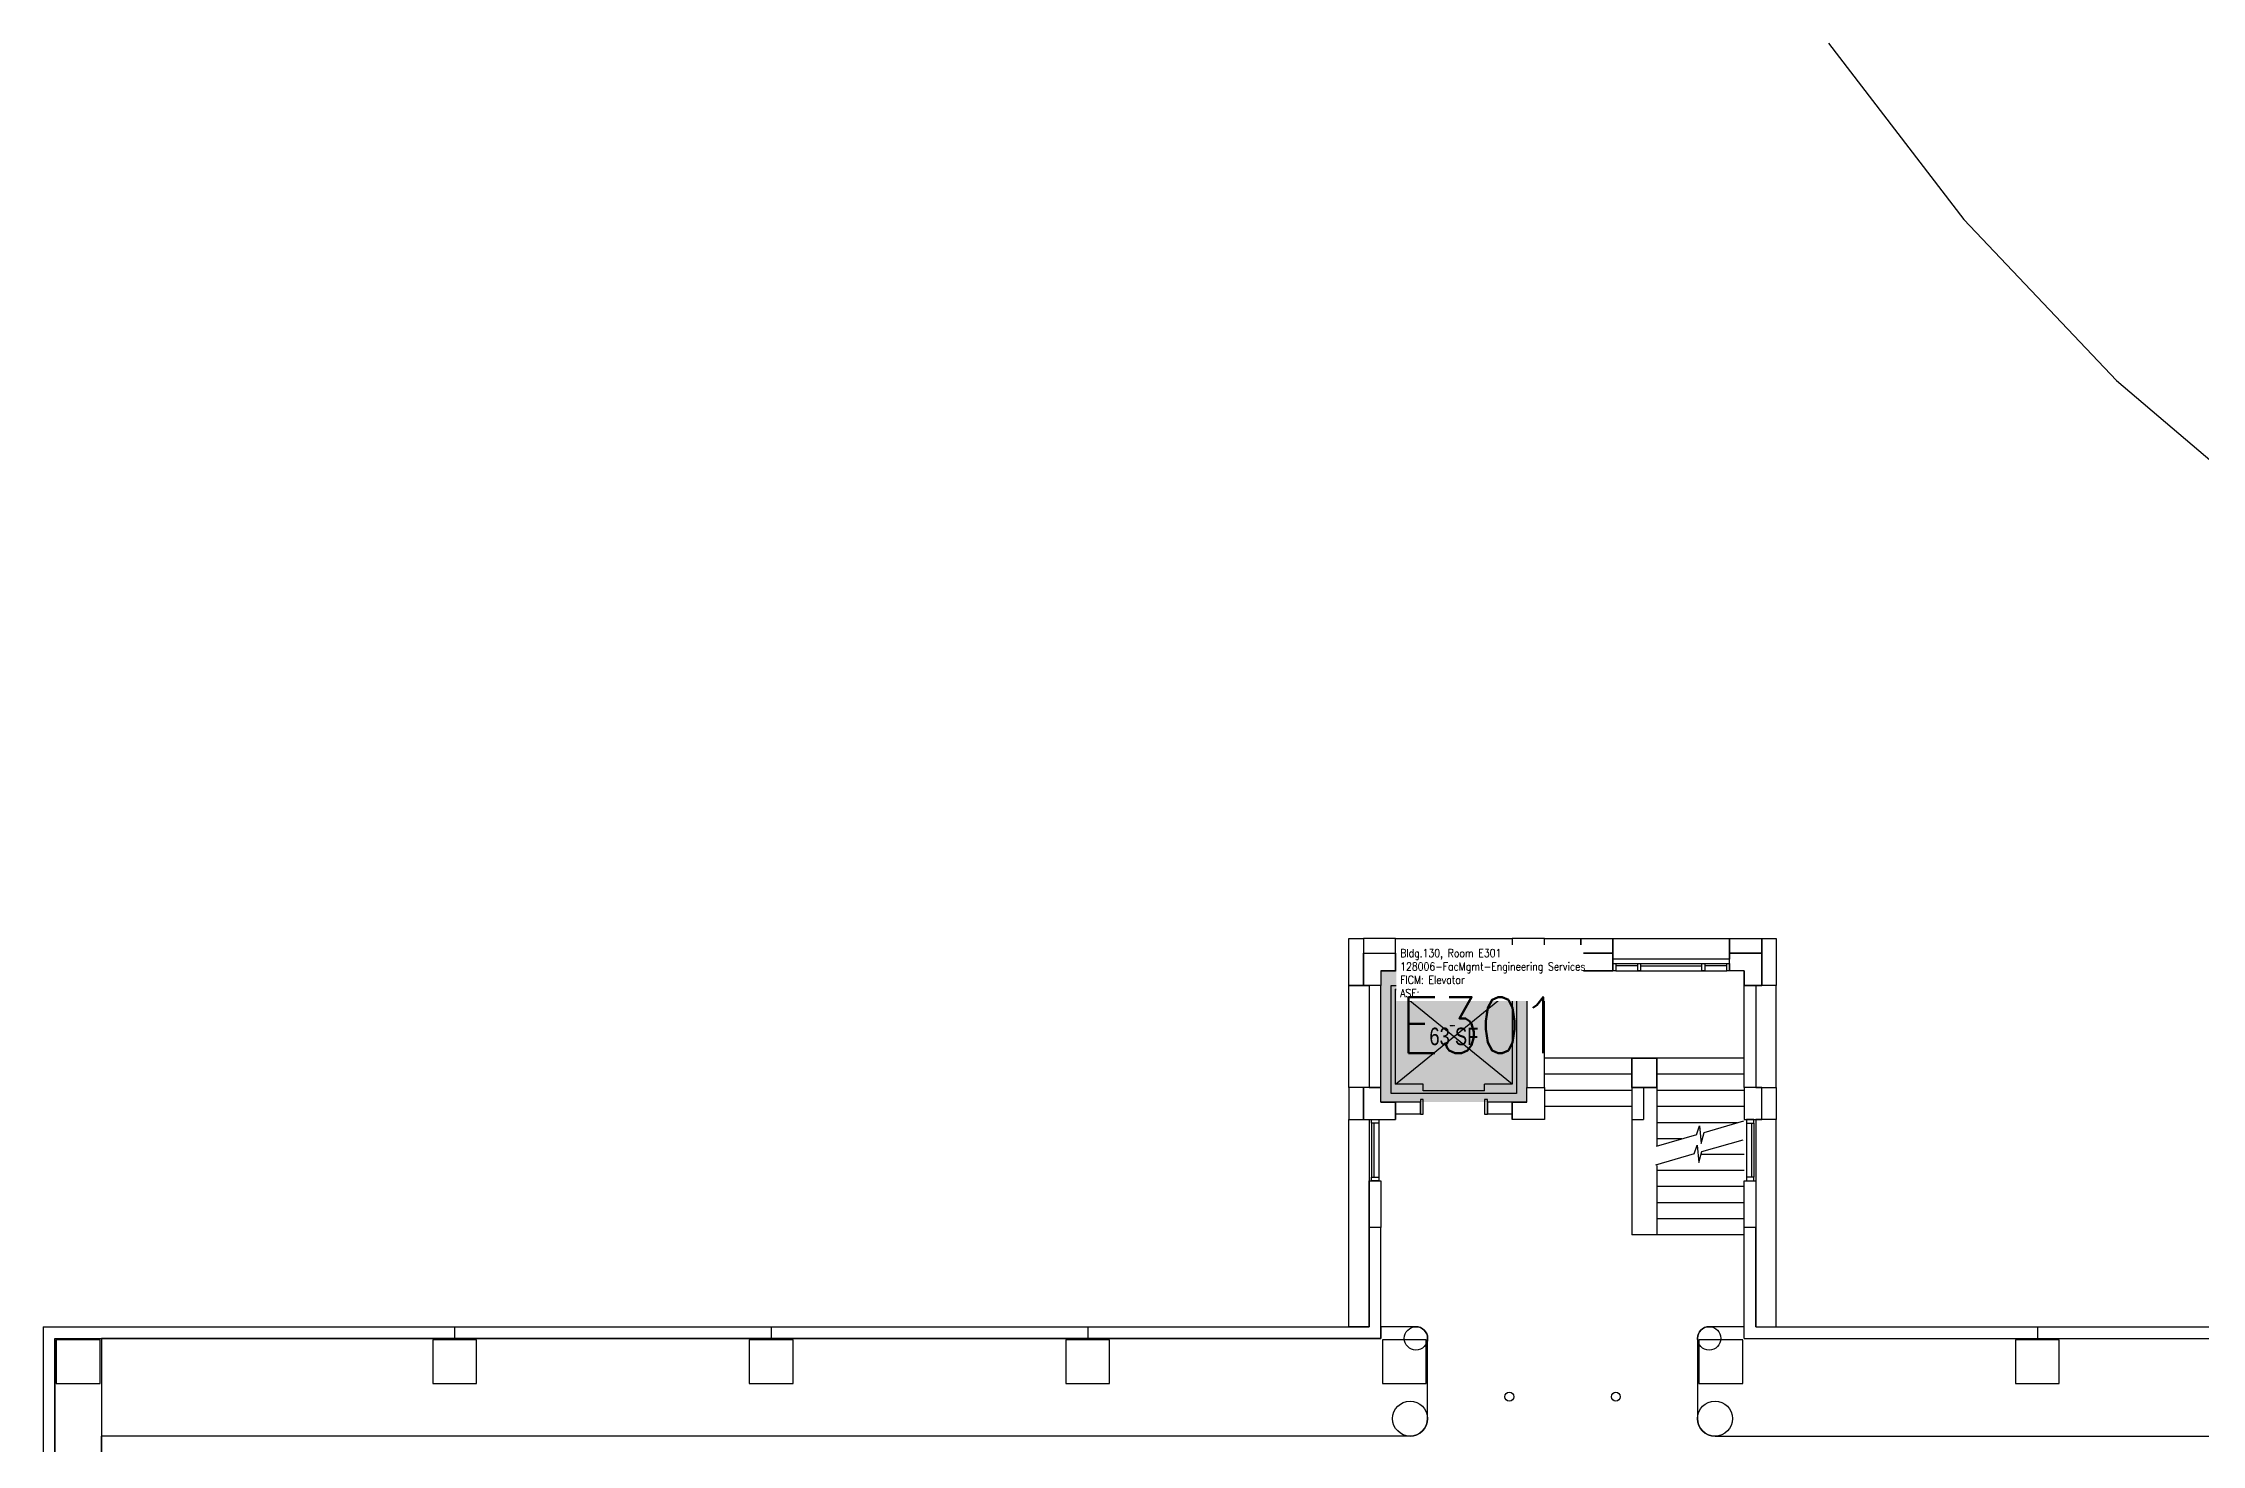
# Model space of a CAD drawing. Header units: inches. Extents: x -24 to 4326, y -24 to 4285.
# Drawn here: x 192 to 1672, y 3267 to 4228 of the extents above; entities that cross this region are included whole.
import ezdxf
from ezdxf.enums import TextEntityAlignment as Align

# ---------------------------------------------------------------- set-up
doc = ezdxf.new("R2010")
doc.units = ezdxf.units.IN
doc.header["$LTSCALE"] = 10
doc.header["$MEASUREMENT"] = 0
doc.layers.get('0').update_dxf_attribs({"linetype": 'CONTINUOUS'})
for name, color, linetype in [('A-COLS', 5, 'CONTINUOUS'), ('A-FLOR', 3, 'CONTINUOUS'), ('A-GLAZ', 1, 'CONTINUOUS'), ('A-GLAZ-SILL', 2, 'CONTINUOUS'), ('A-IDEN-RNUM', 7, 'CONTINUOUS'), ('A-IDEN-SNUM', 4, 'CONTINUOUS'), ('A-IDEN-VNUM', 4, 'CONTINUOUS'), ('A-SITE', 3, 'CONTINUOUS'), ('A-WALL', 5, 'CONTINUOUS'), ('AREA-TEXT', 3, 'CONTINUOUS'), ('Rooms-Category-Color', 7, 'CONTINUOUS'), ('Rooms-College-Color', 7, 'CONTINUOUS'), ('Rooms-Department-Color', 7, 'CONTINUOUS'), ('Rooms-Division-Color', 7, 'CONTINUOUS'), ('Rooms-Information', 7, 'CONTINUOUS')]:
    doc.layers.add(name, color=color, linetype=linetype)
doc.styles.add('AREA', font='arial.ttf', dxfattribs={"width": 0.75, "height": 24})
doc.styles.add('ROOMSNUMBER', font='txt.shx', dxfattribs={"height": 0.03})
doc.styles.add('ROOMVNUMBER', font='simplex.shx', dxfattribs={"width": 0.85})

# ---------------------------------------------------------------- blocks, each defined once
blk = doc.blocks.new('UNITSQUARE')
for p, q in [((1, 1), (0, 1)), ((0, 1), (0, 0)), ((1, 0), (1, 1)), ((0, 0), (1, 0))]:
    blk.add_line(p, q)

msp = doc.modelspace()

# ---------------------------------------------------------------- hatches: boundary and pattern name
at = {"layer": 'Rooms-Category-Color', "true_color": 0xadadad}
msp.add_hatch(color=253, dxfattribs=at).paths.add_polyline_path([(1209, 3502), (1109, 3502), (1109, 3592), (1209, 3592)])
at = {"layer": 'Rooms-College-Color', "true_color": 0xadadad}
msp.add_hatch(color=253, dxfattribs=at).paths.add_polyline_path([(1209, 3502), (1109, 3502), (1109, 3592), (1209, 3592)])
at = {"layer": 'Rooms-Department-Color', "true_color": 0xacacac}
msp.add_hatch(color=253, dxfattribs=at).paths.add_polyline_path([(1209, 3502), (1109, 3502), (1109, 3592), (1209, 3592)])
at = {"layer": 'Rooms-Division-Color', "true_color": 0xadadad}
msp.add_hatch(color=253, dxfattribs=at).paths.add_polyline_path([(1209, 3502), (1109, 3502), (1109, 3592), (1209, 3592)])

# ---------------------------------------------------------------- linework, layer by layer
at = {"layer": 'A-COLS'}
for p, q in [((1097, 3582, 0.5), (1097, 3604, 0.5)), ((1097, 3604, 0.5), (1119, 3604, 0.5)), ((1119, 3604, 0.5), (1119, 3592, 0.5)), ((1199, 3592, 0.5), (1199, 3604, 0.5)), ((1199, 3604, 0.5), (1221, 3604, 0.5)), ((1221, 3604, 0.5), (1221, 3582, 0.5)), ((1246, 3604, 0.5), (1268, 3604, 0.5)), ((1246, 3592, 0.5), (1246, 3604, 0.5)), ((1268, 3604, 0.5), (1268, 3592, 0.5)), ((1348, 3592, 0.5), (1348, 3604, 0.5)), ((1348, 3604, 0.5), (1370, 3604, 0.5)), ((1370, 3604, 0.5), (1370, 3582, 0.5)), ((1109, 3582, 0.5), (1097, 3582, 0.5)), ((1109, 3592, 0.5), (1109, 3582, 0.5)), ((1119, 3592, 0.5), (1109, 3592, 0.5)), ((1209, 3592, 0.5), (1199, 3592, 0.5)), ((1209, 3582, 0.5), (1209, 3592, 0.5)), ((1221, 3582, 0.5), (1209, 3582, 0.5)), ((1268, 3592, 0.5), (1246, 3592, 0.5)), ((1358, 3592, 0.5), (1348, 3592, 0.5)), ((1358, 3582, 0.5), (1358, 3592, 0.5)), ((1370, 3582, 0.5), (1358, 3582, 0.5)), ((1298, 3532, 0.5), (1281, 3532, 0.5)), ((1281, 3532, 0.5), (1281, 3512, 0.5)), ((1281, 3532, 0.5), (1298, 3532, 0.5)), ((1281, 3512, 0.5), (1281, 3532, 0.5)), ((1298, 3512, 0.5), (1298, 3532, 0.5)), ((1298, 3532, 0.5), (1298, 3512, 0.5)), ((1109, 3512, 0.5), (1097, 3512, 0.5)), ((1097, 3512, 0.5), (1097, 3490, 0.5)), ((1109, 3502, 0.5), (1109, 3512, 0.5)), ((1209, 3512, 0.5), (1221, 3512, 0.5)), ((1209, 3502, 0.5), (1209, 3512, 0.5)), ((1221, 3512, 0.5), (1221, 3490, 0.5)), ((1281, 3512, 0.5), (1298, 3512, 0.5)), ((1298, 3512, 0.5), (1281, 3512, 0.5)), ((1370, 3512, 0.5), (1358, 3512, 0.5)), ((1358, 3512, 0.5), (1358, 3490, 0.5)), ((1370, 3490, 0.5), (1370, 3512, 0.5)), ((1119, 3502, 0.5), (1109, 3502, 0.5)), ((1119, 3490, 0.5), (1119, 3502, 0.5)), ((1199, 3490, 0.5), (1199, 3502, 0.5)), ((1199, 3502, 0.5), (1209, 3502, 0.5)), ((1097, 3490, 0.5), (1119, 3490, 0.5)), ((1221, 3490, 0.5), (1199, 3490, 0.5)), ((1358, 3490, 0.5), (1370, 3490, 0.5)), ((231, 3339, 0.5), (201, 3339, 0.5)), ((201, 3339, 0.5), (201, 3309, 0.5)), ((231, 3339, 0.5), (201, 3339, 0.5)), ((201, 3339, 0.5), (201, 3309, 0.5)), ((231, 3309, 0.5), (231, 3339, 0.5)), ((231, 3309, 0.5), (231, 3339, 0.5)), ((489, 3339, 0.5), (459, 3339, 0.5)), ((459, 3339, 0.5), (459, 3309, 0.5)), ((489, 3339, 0.5), (459, 3339, 0.5)), ((459, 3339, 0.5), (459, 3309, 0.5)), ((489, 3309, 0.5), (489, 3339, 0.5)), ((489, 3309, 0.5), (489, 3339, 0.5)), ((706, 3339, 0.5), (676, 3339, 0.5)), ((676, 3339, 0.5), (676, 3309, 0.5)), ((706, 3339, 0.5), (676, 3339, 0.5)), ((676, 3339, 0.5), (676, 3309, 0.5)), ((706, 3309, 0.5), (706, 3339, 0.5)), ((706, 3309, 0.5), (706, 3339, 0.5)), ((923, 3339, 0.5), (893, 3339, 0.5)), ((893, 3339, 0.5), (893, 3309, 0.5)), ((923, 3339, 0.5), (893, 3339, 0.5)), ((893, 3339, 0.5), (893, 3309, 0.5)), ((923, 3309, 0.5), (923, 3339, 0.5)), ((923, 3309, 0.5), (923, 3339, 0.5)), ((1140, 3339, 0.5), (1110, 3339, 0.5)), ((1110, 3339, 0.5), (1110, 3309, 0.5)), ((1140, 3339, 0.5), (1110, 3339, 0.5)), ((1110, 3339, 0.5), (1110, 3309, 0.5)), ((1140, 3309, 0.5), (1140, 3339, 0.5)), ((1140, 3309, 0.5), (1140, 3339, 0.5)), ((1357, 3339, 0.5), (1327, 3339, 0.5)), ((1327, 3339, 0.5), (1327, 3309, 0.5)), ((1357, 3339, 0.5), (1327, 3339, 0.5)), ((1327, 3339, 0.5), (1327, 3309, 0.5)), ((1357, 3309, 0.5), (1357, 3339, 0.5)), ((1357, 3309, 0.5), (1357, 3339, 0.5)), ((1574, 3339, 0.5), (1544, 3339, 0.5)), ((1544, 3339, 0.5), (1544, 3309, 0.5)), ((1574, 3339, 0.5), (1544, 3339, 0.5)), ((1544, 3339, 0.5), (1544, 3309, 0.5)), ((1574, 3309, 0.5), (1574, 3339, 0.5)), ((1574, 3309, 0.5), (1574, 3339, 0.5)), ((201, 3309, 0.5), (231, 3309, 0.5)), ((201, 3309, 0.5), (231, 3309, 0.5)), ((459, 3309, 0.5), (489, 3309, 0.5)), ((459, 3309, 0.5), (489, 3309, 0.5)), ((676, 3309, 0.5), (706, 3309, 0.5)), ((676, 3309, 0.5), (706, 3309, 0.5)), ((893, 3309, 0.5), (923, 3309, 0.5)), ((893, 3309, 0.5), (923, 3309, 0.5)), ((1110, 3309, 0.5), (1140, 3309, 0.5)), ((1110, 3309, 0.5), (1140, 3309, 0.5)), ((1327, 3309, 0.5), (1357, 3309, 0.5)), ((1327, 3309, 0.5), (1357, 3309, 0.5)), ((1544, 3309, 0.5), (1574, 3309, 0.5)), ((1544, 3309, 0.5), (1574, 3309, 0.5))]:
    msp.add_line(p, q, dxfattribs=at)
at = {"layer": 'A-FLOR'}
for p, q in [((1087, 3582, 0.5), (1087, 3614, 0.5)), ((1087, 3614, 0.5), (1097, 3614, 0.5)), ((1097, 3614, 0.5), (1097, 3582, 0.5)), ((1119, 3614, 0.5), (1097, 3614, 0.5)), ((1097, 3614, 0.5), (1097, 3604, 0.5)), ((1119, 3614, 0.5), (1199, 3614, 0.5)), ((1119, 3600, 0.5), (1119, 3614, 0.5)), ((1119, 3604, 0.5), (1119, 3614, 0.5)), ((1199, 3614, 0.5), (1199, 3600, 0.5)), ((1221, 3614, 0.5), (1199, 3614, 0.5)), ((1199, 3614, 0.5), (1199, 3604, 0.5)), ((1221, 3604, 0.5), (1221, 3614, 0.5)), ((1221, 3614, 0.5), (1246, 3614, 0.5)), ((1221, 3600, 0.5), (1221, 3614, 0.5)), ((1246, 3614, 0.5), (1246, 3600, 0.5)), ((1246, 3604, 0.5), (1246, 3614, 0.5)), ((1246, 3614, 0.5), (1268, 3614, 0.5)), ((1268, 3614, 0.5), (1348, 3614, 0.5)), ((1268, 3600, 0.5), (1268, 3614, 0.5)), ((1268, 3614, 0.5), (1268, 3604, 0.5)), ((1348, 3614, 0.5), (1348, 3600, 0.5)), ((1348, 3614, 0.5), (1370, 3614, 0.5)), ((1348, 3604, 0.5), (1348, 3614, 0.5)), ((1370, 3614, 0.5), (1380, 3614, 0.5)), ((1370, 3582, 0.5), (1370, 3614, 0.5)), ((1370, 3614, 0.5), (1370, 3604, 0.5)), ((1380, 3614, 0.5), (1380, 3582, 0.5)), ((1097, 3604, 0.5), (1119, 3604, 0.5)), ((1199, 3600, 0.5), (1119, 3600, 0.5)), ((1199, 3604, 0.5), (1221, 3604, 0.5)), ((1246, 3600, 0.5), (1221, 3600, 0.5)), ((1268, 3604, 0.5), (1246, 3604, 0.5)), ((1348, 3600, 0.5), (1268, 3600, 0.5)), ((1370, 3604, 0.5), (1348, 3604, 0.5)), ((1097, 3582, 0.5), (1087, 3582, 0.5)), ((1087, 3582, 0.5), (1101, 3582, 0.5)), ((1087, 3512, 0.5), (1087, 3582, 0.5)), ((1101, 3582, 0.5), (1101, 3512, 0.5)), ((1116, 3507.8, 0.5), (1116, 3581.8, 0.5)), ((1116, 3581.8, 0.5), (1202, 3581.8, 0.5)), ((1202, 3581.8, 0.5), (1202, 3507.8, 0.5)), ((1380, 3582, 0.5), (1366, 3582, 0.5)), ((1366, 3582, 0.5), (1366, 3512, 0.5)), ((1380, 3582, 0.5), (1370, 3582, 0.5)), ((1380, 3512, 0.5), (1380, 3582, 0.5)), ((1119, 3514.3, 0.5), (1119, 3579.3, 0.5)), ((1119, 3579.3, 0.5), (1199, 3579.3, 0.5)), ((1199, 3514.3, 0.5), (1119, 3579.3, 0.5)), ((1119, 3514.3, 0.5), (1199, 3579.3, 0.5)), ((1199, 3579.3, 0.5), (1199, 3514.3, 0.5)), ((1358, 3532, 0.5), (1221, 3532, 0.5)), ((1097, 3512, 0.5), (1087, 3512, 0.5)), ((1087, 3512, 0.5), (1087, 3490, 0.5)), ((1101, 3512, 0.5), (1087, 3512, 0.5)), ((1097, 3490, 0.5), (1097, 3512, 0.5)), ((1202, 3507.8, 0.5), (1116, 3507.8, 0.5)), ((1138, 3514.3, 0.5), (1119, 3514.3, 0.5)), ((1138, 3509.6, 0.5), (1138, 3514.3, 0.5)), ((1180, 3509.6, 0.5), (1138, 3509.6, 0.5)), ((1199, 3514.3, 0.5), (1180, 3514.3, 0.5)), ((1180, 3509.6, 0.5), (1180, 3514.3, 0.5)), ((1281, 3521, 0.5), (1221, 3521, 0.5)), ((1281, 3510, 0.5), (1221, 3510, 0.5)), ((1358, 3521, 0.5), (1298, 3521, 0.5)), ((1358, 3510, 0.5), (1298, 3510, 0.5)), ((1366, 3512, 0.5), (1380, 3512, 0.5)), ((1370, 3512, 0.5), (1380, 3512, 0.5)), ((1370, 3490, 0.5), (1370, 3512, 0.5)), ((1380, 3512, 0.5), (1380, 3490, 0.5)), ((1281, 3499, 0.5), (1221, 3499, 0.5)), ((1358, 3499, 0.5), (1298, 3499, 0.5)), ((1087, 3490, 0.5), (1097, 3490, 0.5)), ((1087, 3347.8, 0.5), (1087, 3490, 0.5)), ((1087, 3490, 0.5), (1101, 3490, 0.5)), ((1101, 3490, 0.5), (1101, 3347.8, 0.5)), ((1325.4, 3479.6, 0.5), (1297.6, 3471.5, 0.5)), ((1298, 3488, 0.5), (1353.1, 3488, 0.5)), ((1325.4, 3479.6, 0.5), (1327.4, 3485.6, 0.5)), ((1327.4, 3485.6, 0.5), (1328.4, 3473.6, 0.5)), ((1328.4, 3473.6, 0.5), (1330.6, 3481.2, 0.5)), ((1330.6, 3481.2, 0.5), (1357.8, 3489.1, 0.5)), ((1380, 3490, 0.5), (1366, 3490, 0.5)), ((1366, 3490, 0.5), (1366, 3347.8, 0.5)), ((1380, 3490, 0.5), (1370, 3490, 0.5)), ((1380, 3347.8, 0.5), (1380, 3490, 0.5)), ((1323.8, 3466.5, 0.5), (1297.2, 3458.7, 0.5)), ((1298, 3477, 0.5), (1315.2, 3477, 0.5)), ((1323.8, 3466.5, 0.5), (1325.8, 3472.5, 0.5)), ((1325.8, 3472.5, 0.5), (1326.8, 3460.5, 0.5)), ((1326.8, 3460.5, 0.5), (1329, 3468, 0.5)), ((1358, 3466, 0.5), (1328.4, 3466, 0.5)), ((1329, 3468, 0.5), (1357.2, 3476.2, 0.5)), ((1358, 3455, 0.5), (1298, 3455, 0.5)), ((1358, 3444, 0.5), (1298, 3444, 0.5)), ((1358, 3433, 0.5), (1298, 3433, 0.5)), ((1358, 3422, 0.5), (1298, 3422, 0.5)), ((1358, 3411, 0.5), (1298, 3411, 0.5)), ((1101, 3347.8, 0.5), (1087, 3347.8, 0.5)), ((1133, 3348, 0.5), (1109, 3348, 0.5)), ((1133, 3348, 0.5), (1109, 3348, 0.5)), ((1109, 3348, 0.5), (1109, 3340, 0.5)), ((1358, 3348, 0.5), (1334, 3348, 0.5)), ((1358, 3348, 0.5), (1334, 3348, 0.5)), ((1358, 3340, 0.5), (1358, 3348, 0.5)), ((1366, 3347.8, 0.5), (1380, 3347.8, 0.5)), ((200, 3092, 0.5), (200, 3340, 0.5)), ((200, 3340, 0.5), (232, 3340, 0.5)), ((1109, 3340, 0.5), (232, 3340, 0.5)), ((232, 3340, 0.5), (232, 3273, 0.5)), ((232, 3340, 0.5), (232, 3092, 0.5)), ((1141, 3285, 0.5), (1141, 3340, 0.5)), ((1326, 3340, 0.5), (1326, 3285, 0.5)), ((1358, 3340, 0.5), (3225, 3340, 0.5)), ((1129, 3273, 0.5), (232, 3273, 0.5)), ((232, 3092, 0.5), (232, 3273, 0.5)), ((1338, 3273, 0.5), (3304, 3273, 0.5))]:
    msp.add_line(p, q, dxfattribs=at)
for centre, radius in [((1133, 3340, 0.5), 8), ((1334, 3340, 0.5), 8), ((1197, 3300, 0.5), 3), ((1270, 3300, 0.5), 3), ((1129, 3285, 0.5), 12), ((1338, 3285, 0.5), 12)]:
    msp.add_circle(centre, radius, dxfattribs=at)
for centre, radius, start, end in [((1133, 3340, 0.5), 8, 0, 90), ((1334, 3340, 0.5), 8, 90, 180), ((1129, 3285, 0.5), 12, 270, 0), ((1338, 3285, 0.5), 12, 180, 270)]:
    msp.add_arc(centre, radius, start, end, dxfattribs=at)
at = {"layer": 'A-GLAZ'}
for p, q in [((1136, 3595.4, 0.5), (1121, 3595.4, 0.5)), ((1138, 3595.4, 0.5), (1180, 3595.4, 0.5)), ((1197, 3595.4, 0.5), (1182, 3595.4, 0.5)), ((1285, 3595.4, 0.5), (1270, 3595.4, 0.5)), ((1287, 3595.4, 0.5), (1329, 3595.4, 0.5)), ((1346, 3595.4, 0.5), (1331, 3595.4, 0.5)), ((1104.1, 3487.5, 0.5), (1104.1, 3450.5, 0.5)), ((1362.9, 3487.5, 0.5), (1362.9, 3450.5, 0.5))]:
    msp.add_line(p, q, dxfattribs=at)
at = {"layer": 'A-GLAZ-SILL'}
for p, q in [((1119, 3597, 0.5), (1121, 3597, 0.5)), ((1119, 3592, 0.5), (1119, 3597, 0.5)), ((1121, 3597, 0.5), (1197, 3597, 0.5)), ((1121, 3597, 0.5), (1121, 3592, 0.5)), ((1136, 3597, 0.5), (1138, 3597, 0.5)), ((1136, 3592, 0.5), (1136, 3597, 0.5)), ((1138, 3597, 0.5), (1138, 3592, 0.5)), ((1180, 3597, 0.5), (1182, 3597, 0.5)), ((1180, 3592, 0.5), (1180, 3597, 0.5)), ((1182, 3597, 0.5), (1182, 3592, 0.5)), ((1197, 3597, 0.5), (1199, 3597, 0.5)), ((1197, 3592, 0.5), (1197, 3597, 0.5)), ((1199, 3597, 0.5), (1199, 3592, 0.5)), ((1268, 3597, 0.5), (1270, 3597, 0.5)), ((1268, 3592, 0.5), (1268, 3597, 0.5)), ((1270, 3597, 0.5), (1346, 3597, 0.5)), ((1270, 3597, 0.5), (1270, 3592, 0.5)), ((1285, 3597, 0.5), (1287, 3597, 0.5)), ((1285, 3592, 0.5), (1285, 3597, 0.5)), ((1287, 3597, 0.5), (1287, 3592, 0.5)), ((1329, 3597, 0.5), (1331, 3597, 0.5)), ((1329, 3592, 0.5), (1329, 3597, 0.5)), ((1331, 3597, 0.5), (1331, 3592, 0.5)), ((1346, 3597, 0.5), (1348, 3597, 0.5)), ((1346, 3592, 0.5), (1346, 3597, 0.5)), ((1348, 3597, 0.5), (1348, 3592, 0.5)), ((1121, 3592, 0.5), (1119, 3592, 0.5)), ((1121, 3592, 0.5), (1197, 3592, 0.5)), ((1138, 3592, 0.5), (1136, 3592, 0.5)), ((1182, 3592, 0.5), (1180, 3592, 0.5)), ((1199, 3592, 0.5), (1197, 3592, 0.5)), ((1270, 3592, 0.5), (1268, 3592, 0.5)), ((1270, 3592, 0.5), (1346, 3592, 0.5)), ((1287, 3592, 0.5), (1285, 3592, 0.5)), ((1331, 3592, 0.5), (1329, 3592, 0.5)), ((1348, 3592, 0.5), (1346, 3592, 0.5)), ((1102.5, 3487.5, 0.5), (1102.5, 3490, 0.5)), ((1102.5, 3490, 0.5), (1107.5, 3490, 0.5)), ((1102.5, 3487.5, 0.5), (1102.5, 3450.5, 0.5)), ((1107.5, 3487.5, 0.5), (1102.5, 3487.5, 0.5)), ((1107.5, 3490, 0.5), (1107.5, 3487.5, 0.5)), ((1107.5, 3487.5, 0.5), (1107.5, 3450.5, 0.5)), ((1364.5, 3490, 0.5), (1359.5, 3490, 0.5)), ((1359.5, 3490, 0.5), (1359.5, 3487.5, 0.5)), ((1359.5, 3487.5, 0.5), (1359.5, 3450.5, 0.5)), ((1359.5, 3487.5, 0.5), (1364.5, 3487.5, 0.5)), ((1364.5, 3487.5, 0.5), (1364.5, 3490, 0.5)), ((1364.5, 3487.5, 0.5), (1364.5, 3450.5, 0.5)), ((1102.5, 3448, 0.5), (1102.5, 3450.5, 0.5)), ((1102.5, 3450.5, 0.5), (1107.5, 3450.5, 0.5)), ((1107.5, 3448, 0.5), (1102.5, 3448, 0.5)), ((1107.5, 3450.5, 0.5), (1107.5, 3448, 0.5)), ((1364.5, 3450.5, 0.5), (1359.5, 3450.5, 0.5)), ((1359.5, 3450.5, 0.5), (1359.5, 3448, 0.5)), ((1359.5, 3448, 0.5), (1364.5, 3448, 0.5)), ((1364.5, 3448, 0.5), (1364.5, 3450.5, 0.5))]:
    msp.add_line(p, q, dxfattribs=at)
at = {"layer": 'A-SITE'}
for p, q in [((1415.7, 4227.9, 0.5), (1508.5, 4107.1, 0.5)), ((1508.5, 4107.1, 0.5), (1613.3, 3996.7, 0.5)), ((1613.3, 3996.7, 0.5), (1729.2, 3897.8, 0.5))]:
    msp.add_line(p, q, dxfattribs=at)
at = {"layer": 'A-WALL'}
for p, q in [((1097, 3604, 0.5), (1119, 3604, 0.5)), ((1097, 3582, 0.5), (1097, 3604, 0.5)), ((1119, 3592, 0.5), (1119, 3604, 0.5)), ((1199, 3592, 0.5), (1199, 3604, 0.5)), ((1221, 3604, 0.5), (1199, 3604, 0.5)), ((1221, 3582, 0.5), (1221, 3604, 0.5)), ((1221, 3600, 0.5), (1246, 3600, 0.5)), ((1246, 3604, 0.5), (1246, 3592, 0.5)), ((1268, 3604, 0.5), (1246, 3604, 0.5)), ((1246, 3600, 0.5), (1246, 3592, 0.5)), ((1268, 3592, 0.5), (1268, 3604, 0.5)), ((1348, 3604, 0.5), (1370, 3604, 0.5)), ((1348, 3592, 0.5), (1348, 3604, 0.5)), ((1370, 3604, 0.5), (1370, 3582, 0.5)), ((1109, 3582, 0.5), (1097, 3582, 0.5)), ((1109, 3582, 0.5), (1101, 3582, 0.5)), ((1101, 3582, 0.5), (1101, 3512, 0.5)), ((1109, 3592, 0.5), (1109, 3582, 0.5)), ((1109, 3592, 0.5), (1119, 3592, 0.5)), ((1109, 3512, 0.5), (1109, 3582, 0.5)), ((1209, 3592, 0.5), (1199, 3592, 0.5)), ((1209, 3592, 0.5), (1209, 3582, 0.5)), ((1209, 3582, 0.5), (1221, 3582, 0.5)), ((1209, 3582, 0.5), (1221, 3582, 0.5)), ((1209, 3582, 0.5), (1209, 3512, 0.5)), ((1246, 3592, 0.5), (1221, 3592, 0.5)), ((1221, 3512, 0.5), (1221, 3582, 0.5)), ((1246, 3592, 0.5), (1268, 3592, 0.5)), ((1358, 3592, 0.5), (1348, 3592, 0.5)), ((1358, 3592, 0.5), (1358, 3582, 0.5)), ((1358, 3582, 0.5), (1370, 3582, 0.5)), ((1358, 3582, 0.5), (1366, 3582, 0.5)), ((1358, 3512, 0.5), (1358, 3582, 0.5)), ((1366, 3582, 0.5), (1366, 3512, 0.5)), ((1281, 3532, 0.5), (1281, 3499, 0.5)), ((1298, 3532, 0.5), (1298, 3472.1, 0.5)), ((1097, 3512, 0.5), (1097, 3490, 0.5)), ((1109, 3512, 0.5), (1097, 3512, 0.5)), ((1101, 3512, 0.5), (1109, 3512, 0.5)), ((1109, 3502, 0.5), (1109, 3512, 0.5)), ((1209, 3502, 0.5), (1209, 3512, 0.5)), ((1209, 3512, 0.5), (1221, 3512, 0.5)), ((1209, 3512, 0.5), (1221, 3512, 0.5)), ((1221, 3512, 0.5), (1221, 3490, 0.5)), ((1289, 3512, 0.5), (1289, 3490, 0.5)), ((1366, 3512, 0.5), (1358, 3512, 0.5)), ((1370, 3512, 0.5), (1358, 3512, 0.5)), ((1358, 3512, 0.5), (1358, 3490, 0.5)), ((1370, 3490, 0.5), (1370, 3512, 0.5)), ((1109, 3502, 0.5), (1119, 3502, 0.5)), ((1119, 3502, 0.5), (1119, 3490, 0.5)), ((1136, 3502, 0.5), (1119, 3502, 0.5)), ((1119, 3494, 0.5), (1136, 3494, 0.5)), ((1138, 3503.7, 0.5), (1136, 3503.7, 0.5)), ((1136, 3503.7, 0.5), (1136, 3493.7, 0.5)), ((1136, 3494, 0.5), (1136, 3502, 0.5)), ((1136, 3493.7, 0.5), (1138, 3493.7, 0.5)), ((1138, 3493.7, 0.5), (1138, 3503.7, 0.5)), ((1182, 3503.7, 0.5), (1180, 3503.7, 0.5)), ((1180, 3503.7, 0.5), (1180, 3493.7, 0.5)), ((1180, 3493.7, 0.5), (1182, 3493.7, 0.5)), ((1182, 3493.7, 0.5), (1182, 3503.7, 0.5)), ((1199, 3502, 0.5), (1182, 3502, 0.5)), ((1182, 3502, 0.5), (1182, 3494, 0.5)), ((1182, 3494, 0.5), (1199, 3494, 0.5)), ((1199, 3502, 0.5), (1199, 3490, 0.5)), ((1209, 3502, 0.5), (1199, 3502, 0.5)), ((1199, 3494, 0.5), (1199, 3502, 0.5)), ((1281, 3499, 0.5), (1281, 3411, 0.5)), ((1097, 3490, 0.5), (1119, 3490, 0.5)), ((1221, 3490, 0.5), (1199, 3490, 0.5)), ((1281, 3490, 0.5), (1289, 3490, 0.5)), ((1358, 3490, 0.5), (1370, 3490, 0.5)), ((1101, 3416, 0.5), (1101, 3448, 0.5)), ((1101, 3448, 0.5), (1109, 3448, 0.5)), ((1109, 3448, 0.5), (1109, 3416, 0.5)), ((1298, 3458.5, 0.5), (1298, 3411, 0.5)), ((1358, 3416, 0.5), (1358, 3448, 0.5)), ((1358, 3448, 0.5), (1366, 3448, 0.5)), ((1366, 3448, 0.5), (1366, 3416, 0.5)), ((1101, 3347.8, 0.5), (1101, 3416, 0.5)), ((1109, 3416, 0.5), (1101, 3416, 0.5)), ((1109, 3339.8, 0.5), (1109, 3416, 0.5)), ((1298, 3411, 0.5), (1281, 3411, 0.5)), ((1358, 3340, 0.5), (1358, 3416, 0.5)), ((1366, 3416, 0.5), (1358, 3416, 0.5)), ((1366, 3348, 0.5), (1366, 3416, 0.5)), ((192, 3348, 0.5), (1101, 3348, 0.5)), ((192, 3348, 0.5), (192, 3132, 0.5)), ((474, 3348, 0.5), (474, 3340, 0.5)), ((691, 3348, 0.5), (691, 3340, 0.5)), ((908, 3348, 0.5), (908, 3340, 0.5)), ((1366, 3348, 0.5), (3225, 3348, 0.5)), ((1559, 3348, 0.5), (1559, 3340, 0.5)), ((200, 3340, 0.5), (1109, 3340, 0.5)), ((200, 3340, 0.5), (200, 3124, 0.5)), ((1358, 3340, 0.5), (3225, 3340, 0.5))]:
    msp.add_line(p, q, dxfattribs=at)

# ---------------------------------------------------------------- block references
at = {"layer": 'A-FLOR', "xscale": 73.99999999953434, "yscale": -85.99999999822376, "zscale": 12, "rotation": 90}
msp.add_blockref('UNITSQUARE', (1116, 3507.8, 0.5), dxfattribs=at)

# ---------------------------------------------------------------- texts
at = {"layer": 'A-IDEN-RNUM', "style": 'ROOMSNUMBER'}
msp.add_text('E301-00', height=0.36, rotation=360, dxfattribs=at).set_placement((1156.4, 3554.2))
at = {"layer": 'A-IDEN-SNUM', "style": 'ROOMSNUMBER'}
msp.add_text('1300E30100', height=0.36, rotation=360, dxfattribs=at).set_placement((1156.4, 3554.2))
at = {"layer": 'A-IDEN-VNUM', "insert": (1122.2, 3573.9), "char_height": 38.4, "width": 82.003, "attachment_point": 1, "style": 'ROOMVNUMBER'}
msp.add_mtext('E301', dxfattribs=at)
at = {"layer": 'AREA-TEXT', "style": 'AREA', "width": 0.75}
msp.add_text('63 SF', height=12, dxfattribs=at).set_placement((1159, 3547), align=Align.MIDDLE_CENTER)

# ---------------------------------------------------------------- next in the draw order: texts
at = {"layer": 'Rooms-Information', "insert": (1122.2, 3573.9), "char_height": 5.486, "width": 122.88, "attachment_point": 7, "style": 'ROOMVNUMBER', "bg_fill": 3, "box_fill_scale": 1.5, "bg_fill_color": 256, "bg_fill_true_color": 13158600, "bg_fill_transparency": 0}
msp.add_mtext('Bldg.130, Room E301^M^J128006-FacMgmt-Engineering Services^M^JFICM: Elevator^M^JASF: ', dxfattribs=at)

doc.saveas('drawing.dxf')
